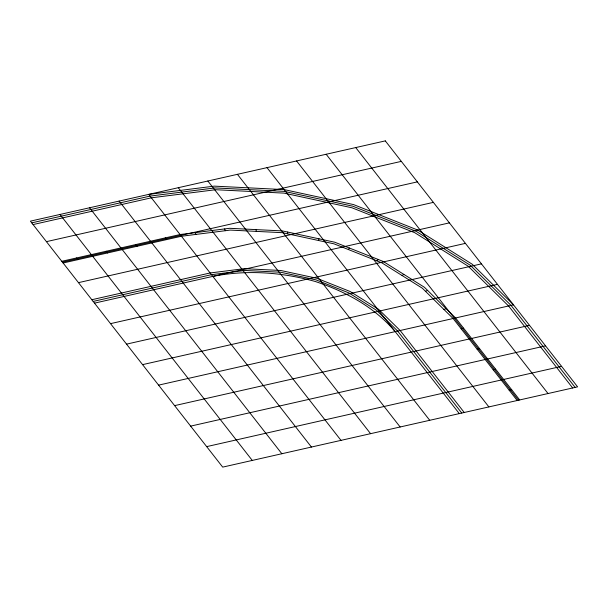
<?xml version="1.0" encoding="UTF-8"?>
<svg xmlns="http://www.w3.org/2000/svg" width="608" height="608" viewBox="0 0 608 608"><rect width="100%" height="100%" fill="white"/><g stroke="black" fill="none" stroke-linecap="round" stroke-linejoin="round"><path stroke-width="0.91" d="M287.531 233.806L287.675 232.058M318.44 240.472L319.033 238.792M348.369 249.538L349.395 247.98M376.952 260.878L378.351 259.517M402.086 275.53L403.834 274.368M425.501 291.316L427.576 290.381M443.87 309.411L446.257 308.712M31.738 222.862L150.039 196.103L214.958 187.925L284.103 191.368L352.754 206.188L416.237 231.374L470.227 265.225L511.039 305.414L575.138 387.402M33.068 224.572L151.369 197.813L215.612 189.719L284.027 193.124L351.956 207.784L414.77 232.712L468.19 266.205L508.569 305.976L572.668 387.965M46.428 241.65L401.326 161.378M61.78 261.296L180.082 234.536L229.626 228.296L282.393 230.918L334.788 242.227L383.238 261.455L424.437 287.288L455.582 317.961L519.68 399.95M62.449 262.147L417.354 181.876M63.118 262.998L181.42 236.246L230.28 230.09L282.317 232.682L333.99 243.831L381.771 262.793L422.4 288.268L453.12 318.516L517.218 400.505M78.478 282.644L433.375 202.373M91.831 299.721L210.132 272.969L244.302 268.668L280.691 270.476L316.821 278.274L350.238 291.536L378.647 309.343L400.132 330.501L464.231 412.49M93.161 301.431L211.462 274.679L244.948 270.461L280.615 272.232L316.023 279.878L348.772 292.866L376.61 310.323L397.662 331.056L461.761 413.045M94.498 303.141L449.403 222.87M110.527 323.638L465.424 243.367M126.548 344.136L481.452 263.864M142.576 364.633L497.473 284.362M158.597 385.13L513.502 304.859L472.256 264.244L417.704 230.037L353.552 204.584L284.179 189.605L214.305 186.132L148.702 194.393L340.997 440.359M461.13 328.761L463.592 328.206M174.625 405.627L529.522 325.356M477.158 349.258L479.621 348.703M190.646 426.124L545.551 345.853M493.179 369.755L495.642 369.2M206.674 446.622L561.572 366.35M509.208 390.252L511.67 389.698M212.8 276.382C246.856 269.64 281.899 272.194 315.225 281.481C345.488 291.475 374.353 306.994 395.2 331.618M355.726 147.569L548.028 393.536M326.154 154.257L518.449 400.224M296.575 160.953L488.878 406.912M267.003 167.641L459.298 413.607M237.424 174.329L429.727 420.295M207.852 181.017L400.148 426.983M178.273 187.705L370.576 433.671M165.292 237.88L166.63 239.59M119.122 201.088L311.425 447.047M135.721 244.568L137.058 246.278M89.551 207.776L281.846 453.743M106.142 251.256L107.479 252.966M59.972 214.464L252.274 460.431M76.57 257.952L77.908 259.654M194.97 232.621L196.126 234.392M224.633 228.927L225.355 230.713M255.976 229.391L256.302 231.382M385.305 140.881L30.4 221.152L222.695 467.119L577.6 386.848L385.305 140.881"/></g></svg>
